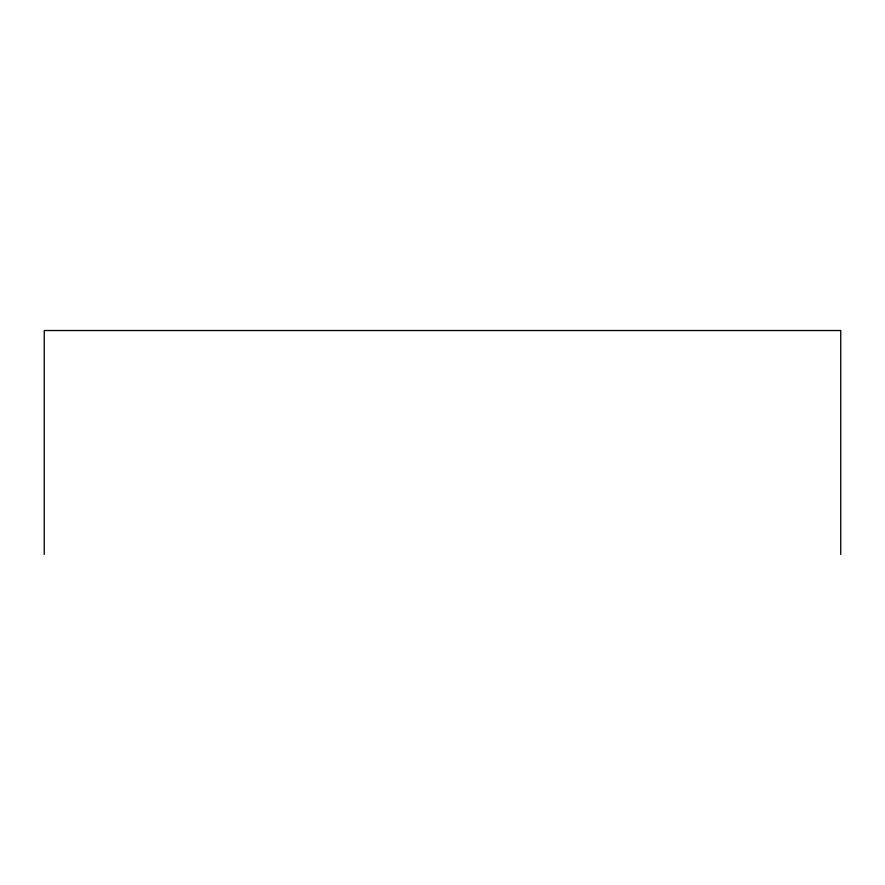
<?xml version="1.0" encoding="UTF-8"?>
<svg xmlns="http://www.w3.org/2000/svg" width="885" height="885" viewBox="0 0 885 885"><rect width="100%" height="100%" fill="white"/><g stroke="black" fill="none" stroke-linecap="round" stroke-linejoin="round"><path stroke-width="1.33" d="M840.75 554.475L840.75 330.525L44.25 330.525L44.25 554.475"/></g></svg>
